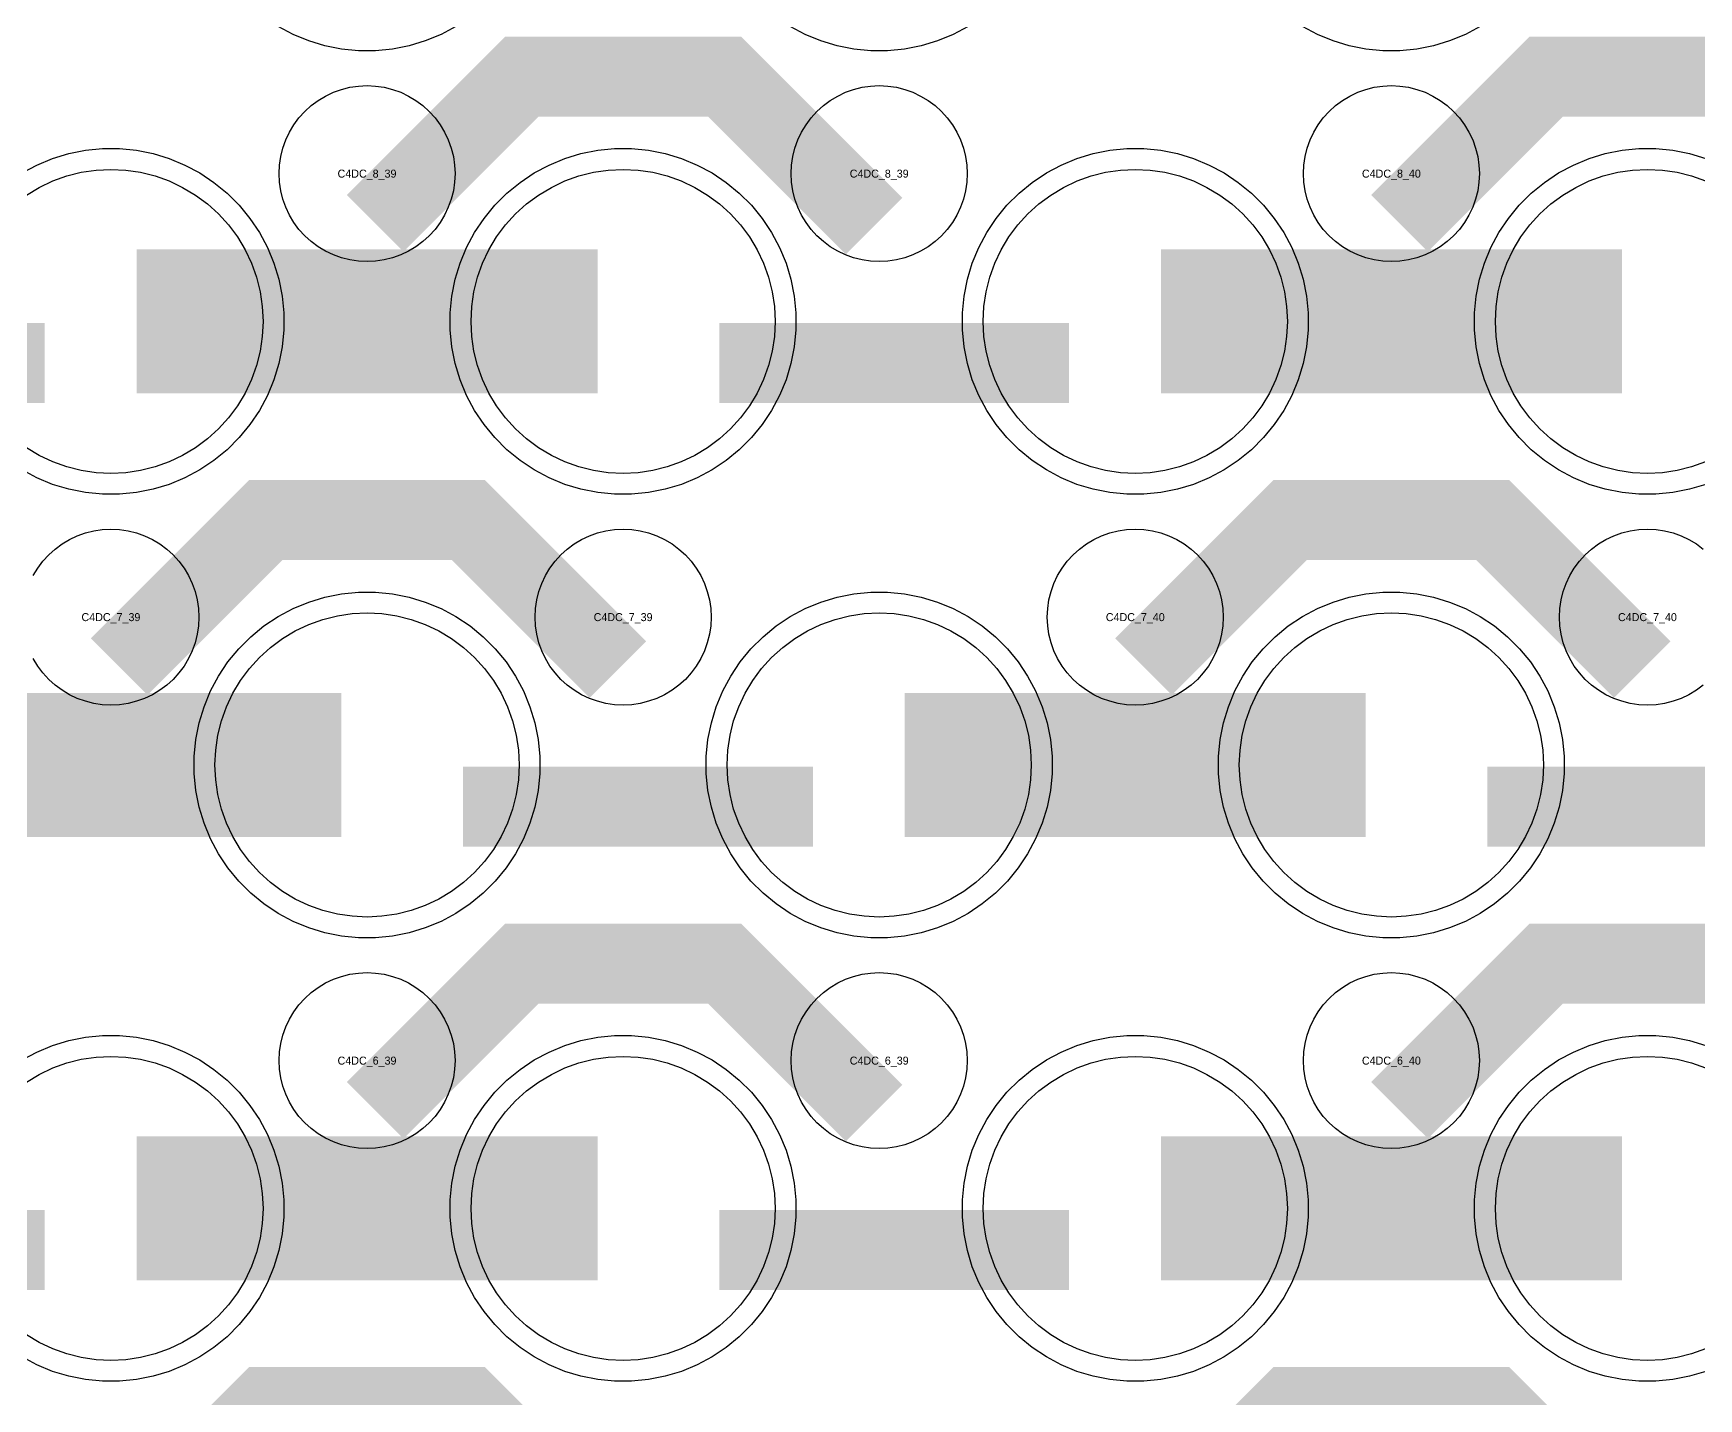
# Model space of a CAD drawing. Extents: x -11880 to 11880, y -14992 to 14992.
# Drawn here: x 456 to 976, y -14068 to -13641 of the extents above; entities that cross this region are included whole.
import ezdxf
from ezdxf.enums import TextEntityAlignment as Align

# ---------------------------------------------------------------- set-up
doc = ezdxf.new("R2010")
doc.units = 0
doc.header["$MEASUREMENT"] = 0
for name, color, linetype in [('GDS_775_DT_237', 138, 'CONTINUOUS'), ('RDL1_FS', 34, 'CONTINUOUS'), ('RDL_BS', 160, 'CONTINUOUS')]:
    doc.layers.add(name, color=color, linetype=linetype)

msp = doc.modelspace()

# ---------------------------------------------------------------- linework, layer by layer
at = {"layer": 'RDL1_FS', "color": 241, "true_color": 0xf7abae}
for points in [[(453.605, -13691.548), (457.605, -13689.15), (461.819, -13687.158), (466.209, -13685.586), (470.732, -13684.454), (475.343, -13683.77), (480, -13683.541), (484.657, -13683.77), (489.268, -13684.454), (493.791, -13685.586), (498.181, -13687.158), (502.395, -13689.15), (506.395, -13691.548), (510.14, -13694.326), (513.594, -13697.456), (516.724, -13700.91), (519.502, -13704.655), (521.9, -13708.655), (523.892, -13712.869), (525.464, -13717.259), (526.596, -13721.782), (527.28, -13726.393), (527.509, -13731.05), (527.28, -13735.707), (526.596, -13740.318), (525.464, -13744.841), (523.892, -13749.231), (521.9, -13753.445), (519.502, -13757.445), (516.724, -13761.19), (513.594, -13764.644), (510.14, -13767.774), (506.395, -13770.552), (502.395, -13772.95), (498.181, -13774.942), (493.791, -13776.514), (489.268, -13777.646), (484.657, -13778.33), (480, -13778.559), (475.343, -13778.33), (470.732, -13777.646), (466.209, -13776.514), (461.819, -13774.942), (457.605, -13772.95), (453.605, -13770.552)], [(978.181, -13774.942), (973.791, -13776.514), (969.268, -13777.646), (964.657, -13778.33), (960, -13778.559), (955.343, -13778.33), (950.732, -13777.646), (946.209, -13776.514), (941.819, -13774.942), (937.605, -13772.95), (933.605, -13770.552), (929.86, -13767.774), (926.406, -13764.644), (923.276, -13761.19), (920.498, -13757.445), (918.1, -13753.445), (916.108, -13749.231), (914.536, -13744.841), (913.404, -13740.318), (912.72, -13735.707), (912.491, -13731.05), (912.72, -13726.393), (913.404, -13721.782), (914.536, -13717.259), (916.108, -13712.869), (918.1, -13708.655), (920.498, -13704.655), (923.276, -13700.91), (926.406, -13697.456), (929.86, -13694.326), (933.605, -13691.548), (937.605, -13689.15), (941.819, -13687.158), (946.209, -13685.586), (950.732, -13684.454), (955.343, -13683.77), (960, -13683.541), (964.657, -13683.77), (969.268, -13684.454), (973.791, -13685.586), (978.181, -13687.158)], [(453.605, -13968.678), (457.605, -13966.28), (461.819, -13964.288), (466.209, -13962.716), (470.732, -13961.584), (475.343, -13960.9), (480, -13960.671), (484.657, -13960.9), (489.268, -13961.584), (493.791, -13962.716), (498.181, -13964.288), (502.395, -13966.28), (506.395, -13968.678), (510.14, -13971.456), (513.594, -13974.586), (516.724, -13978.04), (519.502, -13981.785), (521.9, -13985.785), (523.892, -13989.999), (525.464, -13994.389), (526.596, -13998.912), (527.28, -14003.523), (527.509, -14008.18), (527.28, -14012.837), (526.596, -14017.448), (525.464, -14021.971), (523.892, -14026.361), (521.9, -14030.575), (519.502, -14034.575), (516.724, -14038.32), (513.594, -14041.774), (510.14, -14044.904), (506.395, -14047.682), (502.395, -14050.08), (498.181, -14052.072), (493.791, -14053.644), (489.268, -14054.776), (484.657, -14055.46), (480, -14055.689), (475.343, -14055.46), (470.732, -14054.776), (466.209, -14053.644), (461.819, -14052.072), (457.605, -14050.08), (453.605, -14047.682)], [(978.181, -14052.072), (973.791, -14053.644), (969.268, -14054.776), (964.657, -14055.46), (960, -14055.689), (955.343, -14055.46), (950.732, -14054.776), (946.209, -14053.644), (941.819, -14052.072), (937.605, -14050.08), (933.605, -14047.682), (929.86, -14044.904), (926.406, -14041.774), (923.276, -14038.32), (920.498, -14034.575), (918.1, -14030.575), (916.108, -14026.361), (914.536, -14021.971), (913.404, -14017.448), (912.72, -14012.837), (912.491, -14008.18), (912.72, -14003.523), (913.404, -13998.912), (914.536, -13994.389), (916.108, -13989.999), (918.1, -13985.785), (920.498, -13981.785), (923.276, -13978.04), (926.406, -13974.586), (929.86, -13971.456), (933.605, -13968.678), (937.605, -13966.28), (941.819, -13964.288), (946.209, -13962.716), (950.732, -13961.584), (955.343, -13960.9), (960, -13960.671), (964.657, -13960.9), (969.268, -13961.584), (973.791, -13962.716), (978.181, -13964.288)]]:
    msp.add_lwpolyline(points, dxfattribs=at)
for points in [[(640, -13778.559), (635.343, -13778.33), (630.732, -13777.646), (626.209, -13776.514), (621.819, -13774.942), (617.605, -13772.95), (613.605, -13770.552), (609.86, -13767.774), (606.406, -13764.644), (603.276, -13761.19), (600.498, -13757.445), (598.1, -13753.445), (596.108, -13749.231), (594.536, -13744.841), (593.404, -13740.318), (592.72, -13735.707), (592.491, -13731.05), (592.72, -13726.393), (593.404, -13721.782), (594.536, -13717.259), (596.108, -13712.869), (598.1, -13708.655), (600.498, -13704.655), (603.276, -13700.91), (606.406, -13697.456), (609.86, -13694.326), (613.605, -13691.548), (617.605, -13689.15), (621.819, -13687.158), (626.209, -13685.586), (630.732, -13684.454), (635.343, -13683.77), (640, -13683.541), (644.657, -13683.77), (649.268, -13684.454), (653.791, -13685.586), (658.181, -13687.158), (662.395, -13689.15), (666.395, -13691.548), (670.14, -13694.326), (673.594, -13697.456), (676.724, -13700.91), (679.502, -13704.655), (681.9, -13708.655), (683.892, -13712.869), (685.464, -13717.259), (686.596, -13721.782), (687.28, -13726.393), (687.509, -13731.05), (687.28, -13735.707), (686.596, -13740.318), (685.464, -13744.841), (683.892, -13749.231), (681.9, -13753.445), (679.502, -13757.445), (676.724, -13761.19), (673.594, -13764.644), (670.14, -13767.774), (666.395, -13770.552), (662.395, -13772.95), (658.181, -13774.942), (653.791, -13776.514), (649.268, -13777.646), (644.657, -13778.33)], [(800, -13778.559), (795.343, -13778.33), (790.732, -13777.646), (786.209, -13776.514), (781.819, -13774.942), (777.605, -13772.95), (773.605, -13770.552), (769.86, -13767.774), (766.406, -13764.644), (763.276, -13761.19), (760.498, -13757.445), (758.1, -13753.445), (756.108, -13749.231), (754.536, -13744.841), (753.404, -13740.318), (752.72, -13735.707), (752.491, -13731.05), (752.72, -13726.393), (753.404, -13721.782), (754.536, -13717.259), (756.108, -13712.869), (758.1, -13708.655), (760.498, -13704.655), (763.276, -13700.91), (766.406, -13697.456), (769.86, -13694.326), (773.605, -13691.548), (777.605, -13689.15), (781.819, -13687.158), (786.209, -13685.586), (790.732, -13684.454), (795.343, -13683.77), (800, -13683.541), (804.657, -13683.77), (809.268, -13684.454), (813.791, -13685.586), (818.181, -13687.158), (822.395, -13689.15), (826.395, -13691.548), (830.14, -13694.326), (833.594, -13697.456), (836.724, -13700.91), (839.502, -13704.655), (841.9, -13708.655), (843.892, -13712.869), (845.464, -13717.259), (846.596, -13721.782), (847.28, -13726.393), (847.509, -13731.05), (847.28, -13735.707), (846.596, -13740.318), (845.464, -13744.841), (843.892, -13749.231), (841.9, -13753.445), (839.502, -13757.445), (836.724, -13761.19), (833.594, -13764.644), (830.14, -13767.774), (826.395, -13770.552), (822.395, -13772.95), (818.181, -13774.942), (813.791, -13776.514), (809.268, -13777.646), (804.657, -13778.33)], [(560, -13917.124), (555.343, -13916.895), (550.732, -13916.211), (546.209, -13915.079), (541.819, -13913.507), (537.605, -13911.515), (533.605, -13909.117), (529.86, -13906.339), (526.406, -13903.209), (523.276, -13899.755), (520.498, -13896.01), (518.1, -13892.01), (516.108, -13887.796), (514.536, -13883.406), (513.404, -13878.883), (512.72, -13874.272), (512.491, -13869.615), (512.72, -13864.958), (513.404, -13860.347), (514.536, -13855.824), (516.108, -13851.434), (518.1, -13847.22), (520.498, -13843.22), (523.276, -13839.475), (526.406, -13836.021), (529.86, -13832.891), (533.605, -13830.113), (537.605, -13827.715), (541.819, -13825.723), (546.209, -13824.151), (550.732, -13823.019), (555.343, -13822.335), (560, -13822.106), (564.657, -13822.335), (569.268, -13823.019), (573.791, -13824.151), (578.181, -13825.723), (582.395, -13827.715), (586.395, -13830.113), (590.14, -13832.891), (593.594, -13836.021), (596.724, -13839.475), (599.502, -13843.22), (601.9, -13847.22), (603.892, -13851.434), (605.464, -13855.824), (606.596, -13860.347), (607.28, -13864.958), (607.509, -13869.615), (607.28, -13874.272), (606.596, -13878.883), (605.464, -13883.406), (603.892, -13887.796), (601.9, -13892.01), (599.502, -13896.01), (596.724, -13899.755), (593.594, -13903.209), (590.14, -13906.339), (586.395, -13909.117), (582.395, -13911.515), (578.181, -13913.507), (573.791, -13915.079), (569.268, -13916.211), (564.657, -13916.895)], [(720, -13917.124), (715.343, -13916.895), (710.732, -13916.211), (706.209, -13915.079), (701.819, -13913.507), (697.605, -13911.515), (693.605, -13909.117), (689.86, -13906.339), (686.406, -13903.209), (683.276, -13899.755), (680.498, -13896.01), (678.1, -13892.01), (676.108, -13887.796), (674.536, -13883.406), (673.404, -13878.883), (672.72, -13874.272), (672.491, -13869.615), (672.72, -13864.958), (673.404, -13860.347), (674.536, -13855.824), (676.108, -13851.434), (678.1, -13847.22), (680.498, -13843.22), (683.276, -13839.475), (686.406, -13836.021), (689.86, -13832.891), (693.605, -13830.113), (697.605, -13827.715), (701.819, -13825.723), (706.209, -13824.151), (710.732, -13823.019), (715.343, -13822.335), (720, -13822.106), (724.657, -13822.335), (729.268, -13823.019), (733.791, -13824.151), (738.181, -13825.723), (742.395, -13827.715), (746.395, -13830.113), (750.14, -13832.891), (753.594, -13836.021), (756.724, -13839.475), (759.502, -13843.22), (761.9, -13847.22), (763.892, -13851.434), (765.464, -13855.824), (766.596, -13860.347), (767.28, -13864.958), (767.509, -13869.615), (767.28, -13874.272), (766.596, -13878.883), (765.464, -13883.406), (763.892, -13887.796), (761.9, -13892.01), (759.502, -13896.01), (756.724, -13899.755), (753.594, -13903.209), (750.14, -13906.339), (746.395, -13909.117), (742.395, -13911.515), (738.181, -13913.507), (733.791, -13915.079), (729.268, -13916.211), (724.657, -13916.895)], [(880, -13917.124), (875.343, -13916.895), (870.732, -13916.211), (866.209, -13915.079), (861.819, -13913.507), (857.605, -13911.515), (853.605, -13909.117), (849.86, -13906.339), (846.406, -13903.209), (843.276, -13899.755), (840.498, -13896.01), (838.1, -13892.01), (836.108, -13887.796), (834.536, -13883.406), (833.404, -13878.883), (832.72, -13874.272), (832.491, -13869.615), (832.72, -13864.958), (833.404, -13860.347), (834.536, -13855.824), (836.108, -13851.434), (838.1, -13847.22), (840.498, -13843.22), (843.276, -13839.475), (846.406, -13836.021), (849.86, -13832.891), (853.605, -13830.113), (857.605, -13827.715), (861.819, -13825.723), (866.209, -13824.151), (870.732, -13823.019), (875.343, -13822.335), (880, -13822.106), (884.657, -13822.335), (889.268, -13823.019), (893.791, -13824.151), (898.181, -13825.723), (902.395, -13827.715), (906.395, -13830.113), (910.14, -13832.891), (913.594, -13836.021), (916.724, -13839.475), (919.502, -13843.22), (921.9, -13847.22), (923.892, -13851.434), (925.464, -13855.824), (926.596, -13860.347), (927.28, -13864.958), (927.509, -13869.615), (927.28, -13874.272), (926.596, -13878.883), (925.464, -13883.406), (923.892, -13887.796), (921.9, -13892.01), (919.502, -13896.01), (916.724, -13899.755), (913.594, -13903.209), (910.14, -13906.339), (906.395, -13909.117), (902.395, -13911.515), (898.181, -13913.507), (893.791, -13915.079), (889.268, -13916.211), (884.657, -13916.895)], [(640, -14055.689), (635.343, -14055.46), (630.732, -14054.776), (626.209, -14053.644), (621.819, -14052.072), (617.605, -14050.08), (613.605, -14047.682), (609.86, -14044.904), (606.406, -14041.774), (603.276, -14038.32), (600.498, -14034.575), (598.1, -14030.575), (596.108, -14026.361), (594.536, -14021.971), (593.404, -14017.448), (592.72, -14012.837), (592.491, -14008.18), (592.72, -14003.523), (593.404, -13998.912), (594.536, -13994.389), (596.108, -13989.999), (598.1, -13985.785), (600.498, -13981.785), (603.276, -13978.04), (606.406, -13974.586), (609.86, -13971.456), (613.605, -13968.678), (617.605, -13966.28), (621.819, -13964.288), (626.209, -13962.716), (630.732, -13961.584), (635.343, -13960.9), (640, -13960.671), (644.657, -13960.9), (649.268, -13961.584), (653.791, -13962.716), (658.181, -13964.288), (662.395, -13966.28), (666.395, -13968.678), (670.14, -13971.456), (673.594, -13974.586), (676.724, -13978.04), (679.502, -13981.785), (681.9, -13985.785), (683.892, -13989.999), (685.464, -13994.389), (686.596, -13998.912), (687.28, -14003.523), (687.509, -14008.18), (687.28, -14012.837), (686.596, -14017.448), (685.464, -14021.971), (683.892, -14026.361), (681.9, -14030.575), (679.502, -14034.575), (676.724, -14038.32), (673.594, -14041.774), (670.14, -14044.904), (666.395, -14047.682), (662.395, -14050.08), (658.181, -14052.072), (653.791, -14053.644), (649.268, -14054.776), (644.657, -14055.46)], [(800, -14055.689), (795.343, -14055.46), (790.732, -14054.776), (786.209, -14053.644), (781.819, -14052.072), (777.605, -14050.08), (773.605, -14047.682), (769.86, -14044.904), (766.406, -14041.774), (763.276, -14038.32), (760.498, -14034.575), (758.1, -14030.575), (756.108, -14026.361), (754.536, -14021.971), (753.404, -14017.448), (752.72, -14012.837), (752.491, -14008.18), (752.72, -14003.523), (753.404, -13998.912), (754.536, -13994.389), (756.108, -13989.999), (758.1, -13985.785), (760.498, -13981.785), (763.276, -13978.04), (766.406, -13974.586), (769.86, -13971.456), (773.605, -13968.678), (777.605, -13966.28), (781.819, -13964.288), (786.209, -13962.716), (790.732, -13961.584), (795.343, -13960.9), (800, -13960.671), (804.657, -13960.9), (809.268, -13961.584), (813.791, -13962.716), (818.181, -13964.288), (822.395, -13966.28), (826.395, -13968.678), (830.14, -13971.456), (833.594, -13974.586), (836.724, -13978.04), (839.502, -13981.785), (841.9, -13985.785), (843.892, -13989.999), (845.464, -13994.389), (846.596, -13998.912), (847.28, -14003.523), (847.509, -14008.18), (847.28, -14012.837), (846.596, -14017.448), (845.464, -14021.971), (843.892, -14026.361), (841.9, -14030.575), (839.502, -14034.575), (836.724, -14038.32), (833.594, -14041.774), (830.14, -14044.904), (826.395, -14047.682), (822.395, -14050.08), (818.181, -14052.072), (813.791, -14053.644), (809.268, -14054.776), (804.657, -14055.46)]]:
    msp.add_lwpolyline(points, close=True, dxfattribs=at)
for points in [[(488.002, -13731.05, 45, 45, 0), (560.002, -13731.05, 45, 45, 0)], [(560.002, -13731.05, 45, 45, 0), (632.002, -13731.05, 45, 45, 0)], [(808.002, -13731.05, 45, 45, 0), (880.002, -13731.05, 45, 45, 0)], [(880.002, -13731.05, 45, 45, 0), (952.002, -13731.05, 45, 45, 0)], [(408.002, -13869.615, 45, 45, 0), (480.002, -13869.615, 45, 45, 0)], [(480.002, -13869.615, 45, 45, 0), (552.002, -13869.615, 45, 45, 0)], [(728.002, -13869.615, 45, 45, 0), (800.002, -13869.615, 45, 45, 0)], [(800.002, -13869.615, 45, 45, 0), (872.002, -13869.615, 45, 45, 0)], [(488.002, -14008.18, 45, 45, 0), (560.002, -14008.18, 45, 45, 0)], [(560.002, -14008.18, 45, 45, 0), (632.002, -14008.18, 45, 45, 0)], [(808.002, -14008.18, 45, 45, 0), (880.002, -14008.18, 45, 45, 0)], [(880.002, -14008.18, 45, 45, 0), (952.002, -14008.18, 45, 45, 0)]]:
    msp.add_lwpolyline(points, format="xyseb", dxfattribs=at)
at = {"layer": 'RDL_BS', "color": 241, "true_color": 0xf7abae}
for points in [[(587.777, -13638.868), (583.115, -13641.36), (578.205, -13643.391), (573.165, -13644.922), (567.938, -13645.968), (562.644, -13646.485), (557.356, -13646.485), (552.062, -13645.968), (546.835, -13644.922), (541.795, -13643.391), (536.885, -13641.36), (532.223, -13638.868)], [(747.777, -13638.868), (743.115, -13641.36), (738.205, -13643.391), (733.165, -13644.922), (727.938, -13645.968), (722.644, -13646.485), (717.356, -13646.485), (712.062, -13645.968), (706.835, -13644.922), (701.795, -13643.391), (696.885, -13641.36), (692.223, -13638.868)], [(907.777, -13638.868), (903.115, -13641.36), (898.205, -13643.391), (893.165, -13644.922), (887.938, -13645.968), (882.644, -13646.485), (877.356, -13646.485), (872.062, -13645.968), (866.835, -13644.922), (861.795, -13643.391), (856.885, -13641.36), (852.223, -13638.868)], [(452.223, -13684.667), (456.885, -13682.175), (461.795, -13680.144), (466.835, -13678.613), (472.062, -13677.567), (477.356, -13677.05), (482.644, -13677.05), (487.938, -13677.567), (493.165, -13678.613), (498.205, -13680.144), (503.115, -13682.175), (507.777, -13684.667), (512.191, -13687.614), (516.292, -13690.976), (520.074, -13694.758), (523.436, -13698.859), (526.383, -13703.273), (528.875, -13707.935), (530.906, -13712.845), (532.437, -13717.885), (533.483, -13723.112), (534, -13728.406), (534, -13733.694), (533.483, -13738.988), (532.437, -13744.215), (530.906, -13749.255), (528.875, -13754.165), (526.383, -13758.827), (523.436, -13763.241), (520.074, -13767.342), (516.292, -13771.124), (512.191, -13774.486), (507.777, -13777.433), (503.115, -13779.925), (498.205, -13781.956), (493.165, -13783.487), (487.938, -13784.533), (482.644, -13785.05), (477.356, -13785.05), (472.062, -13784.533), (466.835, -13783.487), (461.795, -13781.956), (456.885, -13779.925), (452.223, -13777.433)], [(978.205, -13781.956), (973.165, -13783.487), (967.938, -13784.533), (962.644, -13785.05), (957.356, -13785.05), (952.062, -13784.533), (946.835, -13783.487), (941.795, -13781.956), (936.885, -13779.925), (932.223, -13777.433), (927.809, -13774.486), (923.708, -13771.124), (919.926, -13767.342), (916.564, -13763.241), (913.617, -13758.827), (911.125, -13754.165), (909.094, -13749.255), (907.563, -13744.215), (906.517, -13738.988), (906, -13733.694), (906, -13728.406), (906.517, -13723.112), (907.563, -13717.885), (909.094, -13712.845), (911.125, -13707.935), (913.617, -13703.273), (916.564, -13698.859), (919.926, -13694.758), (923.708, -13690.976), (927.809, -13687.614), (932.223, -13684.667), (936.885, -13682.175), (941.795, -13680.144), (946.835, -13678.613), (952.062, -13677.567), (957.356, -13677.05), (962.644, -13677.05), (967.938, -13677.567), (973.165, -13678.613), (978.205, -13680.144)], [(452.223, -13961.797), (456.885, -13959.305), (461.795, -13957.274), (466.835, -13955.743), (472.062, -13954.697), (477.356, -13954.18), (482.644, -13954.18), (487.938, -13954.697), (493.165, -13955.743), (498.205, -13957.274), (503.115, -13959.305), (507.777, -13961.797), (512.191, -13964.744), (516.292, -13968.106), (520.074, -13971.888), (523.436, -13975.989), (526.383, -13980.403), (528.875, -13985.065), (530.906, -13989.975), (532.437, -13995.015), (533.483, -14000.242), (534, -14005.536), (534, -14010.824), (533.483, -14016.118), (532.437, -14021.345), (530.906, -14026.385), (528.875, -14031.295), (526.383, -14035.957), (523.436, -14040.371), (520.074, -14044.472), (516.292, -14048.254), (512.191, -14051.616), (507.777, -14054.563), (503.115, -14057.055), (498.205, -14059.086), (493.165, -14060.617), (487.938, -14061.663), (482.644, -14062.18), (477.356, -14062.18), (472.062, -14061.663), (466.835, -14060.617), (461.795, -14059.086), (456.885, -14057.055), (452.223, -14054.563)], [(978.205, -14059.086), (973.165, -14060.617), (967.938, -14061.663), (962.644, -14062.18), (957.356, -14062.18), (952.062, -14061.663), (946.835, -14060.617), (941.795, -14059.086), (936.885, -14057.055), (932.223, -14054.563), (927.809, -14051.616), (923.708, -14048.254), (919.926, -14044.472), (916.564, -14040.371), (913.617, -14035.957), (911.125, -14031.295), (909.094, -14026.385), (907.563, -14021.345), (906.517, -14016.118), (906, -14010.824), (906, -14005.536), (906.517, -14000.242), (907.563, -13995.015), (909.094, -13989.975), (911.125, -13985.065), (913.617, -13980.403), (916.564, -13975.989), (919.926, -13971.888), (923.708, -13968.106), (927.809, -13964.744), (932.223, -13961.797), (936.885, -13959.305), (941.795, -13957.274), (946.835, -13955.743), (952.062, -13954.697), (957.356, -13954.18), (962.644, -13954.18), (967.938, -13954.697), (973.165, -13955.743), (978.205, -13957.274)]]:
    msp.add_lwpolyline(points, dxfattribs=at)
at = {"layer": 'RDL_BS'}
for points in [[(562.562, -13700.364, 25, 25, 0), (608.377, -13654.549, 25, 25, 0), (641.93, -13654.549, 25, 25, 0)], [(718.401, -13701.263, 25, 25, 0), (671.687, -13654.549, 25, 25, 0), (641.929, -13654.549, 25, 25, 0)], [(882.562, -13700.364, 25, 25, 0), (928.377, -13654.549, 25, 25, 0), (961.93, -13654.549, 25, 25, 0)], [(1038.401, -13701.263, 25, 25, 0), (991.687, -13654.549, 25, 25, 0), (961.929, -13654.549, 25, 25, 0)], [(482.562, -13838.929, 25, 25, 0), (528.377, -13793.114, 25, 25, 0), (561.93, -13793.114, 25, 25, 0)], [(638.401, -13839.828, 25, 25, 0), (591.687, -13793.114, 25, 25, 0), (561.929, -13793.114, 25, 25, 0)], [(802.562, -13838.929, 25, 25, 0), (848.377, -13793.114, 25, 25, 0), (881.93, -13793.114, 25, 25, 0)], [(958.401, -13839.828, 25, 25, 0), (911.687, -13793.114, 25, 25, 0), (881.929, -13793.114, 25, 25, 0)], [(562.562, -13977.494, 25, 25, 0), (608.377, -13931.679, 25, 25, 0), (641.93, -13931.679, 25, 25, 0)], [(718.401, -13978.393, 25, 25, 0), (671.687, -13931.679, 25, 25, 0), (641.929, -13931.679, 25, 25, 0)], [(882.562, -13977.494, 25, 25, 0), (928.377, -13931.679, 25, 25, 0), (961.93, -13931.679, 25, 25, 0)], [(1038.401, -13978.393, 25, 25, 0), (991.687, -13931.679, 25, 25, 0), (961.929, -13931.679, 25, 25, 0)], [(482.562, -14116.059, 25, 25, 0), (528.377, -14070.244, 25, 25, 0), (561.93, -14070.244, 25, 25, 0)], [(638.401, -14116.958, 25, 25, 0), (591.687, -14070.244, 25, 25, 0), (561.929, -14070.244, 25, 25, 0)], [(802.562, -14116.059, 25, 25, 0), (848.377, -14070.244, 25, 25, 0), (881.93, -14070.244, 25, 25, 0)], [(958.401, -14116.958, 25, 25, 0), (911.687, -14070.244, 25, 25, 0), (881.929, -14070.244, 25, 25, 0)]]:
    msp.add_lwpolyline(points, format="xyseb", dxfattribs=at)
for points in [[(560, -13712.356), (557.307, -13712.224), (554.635, -13711.828), (552.016, -13711.171), (549.481, -13710.264), (547.044, -13709.112), (544.72, -13707.719), (542.557, -13706.116), (540.558, -13704.304), (538.746, -13702.305), (537.143, -13700.142), (535.75, -13697.818), (534.598, -13695.381), (533.691, -13692.846), (533.034, -13690.227), (532.638, -13687.555), (532.506, -13684.862), (532.638, -13682.169), (533.034, -13679.497), (533.691, -13676.878), (534.598, -13674.343), (535.75, -13671.906), (537.143, -13669.582), (538.746, -13667.419), (540.558, -13665.42), (542.557, -13663.608), (544.72, -13662.005), (547.044, -13660.612), (549.481, -13659.46), (552.016, -13658.553), (554.635, -13657.896), (557.307, -13657.5), (560, -13657.368), (562.693, -13657.5), (565.365, -13657.896), (567.984, -13658.553), (570.519, -13659.46), (572.956, -13660.612), (575.28, -13662.005), (577.443, -13663.608), (579.442, -13665.42), (581.254, -13667.419), (582.857, -13669.582), (584.25, -13671.906), (585.402, -13674.343), (586.309, -13676.878), (586.966, -13679.497), (587.362, -13682.169), (587.494, -13684.862), (587.362, -13687.555), (586.966, -13690.227), (586.309, -13692.846), (585.402, -13695.381), (584.25, -13697.818), (582.857, -13700.142), (581.254, -13702.305), (579.442, -13704.304), (577.443, -13706.116), (575.28, -13707.719), (572.956, -13709.112), (570.519, -13710.264), (567.984, -13711.171), (565.365, -13711.828), (562.693, -13712.224)], [(720, -13712.356), (717.307, -13712.224), (714.635, -13711.828), (712.016, -13711.171), (709.481, -13710.264), (707.044, -13709.112), (704.72, -13707.719), (702.557, -13706.116), (700.558, -13704.304), (698.746, -13702.305), (697.143, -13700.142), (695.75, -13697.818), (694.598, -13695.381), (693.691, -13692.846), (693.034, -13690.227), (692.638, -13687.555), (692.506, -13684.862), (692.638, -13682.169), (693.034, -13679.497), (693.691, -13676.878), (694.598, -13674.343), (695.75, -13671.906), (697.143, -13669.582), (698.746, -13667.419), (700.558, -13665.42), (702.557, -13663.608), (704.72, -13662.005), (707.044, -13660.612), (709.481, -13659.46), (712.016, -13658.553), (714.635, -13657.896), (717.307, -13657.5), (720, -13657.368), (722.693, -13657.5), (725.365, -13657.896), (727.984, -13658.553), (730.519, -13659.46), (732.956, -13660.612), (735.28, -13662.005), (737.443, -13663.608), (739.442, -13665.42), (741.254, -13667.419), (742.857, -13669.582), (744.25, -13671.906), (745.402, -13674.343), (746.309, -13676.878), (746.966, -13679.497), (747.362, -13682.169), (747.494, -13684.862), (747.362, -13687.555), (746.966, -13690.227), (746.309, -13692.846), (745.402, -13695.381), (744.25, -13697.818), (742.857, -13700.142), (741.254, -13702.305), (739.442, -13704.304), (737.443, -13706.116), (735.28, -13707.719), (732.956, -13709.112), (730.519, -13710.264), (727.984, -13711.171), (725.365, -13711.828), (722.693, -13712.224)], [(880, -13712.356), (877.307, -13712.224), (874.635, -13711.828), (872.016, -13711.171), (869.481, -13710.264), (867.044, -13709.112), (864.72, -13707.719), (862.557, -13706.116), (860.558, -13704.304), (858.746, -13702.305), (857.143, -13700.142), (855.75, -13697.818), (854.598, -13695.381), (853.691, -13692.846), (853.034, -13690.227), (852.638, -13687.555), (852.506, -13684.862), (852.638, -13682.169), (853.034, -13679.497), (853.691, -13676.878), (854.598, -13674.343), (855.75, -13671.906), (857.143, -13669.582), (858.746, -13667.419), (860.558, -13665.42), (862.557, -13663.608), (864.72, -13662.005), (867.044, -13660.612), (869.481, -13659.46), (872.016, -13658.553), (874.635, -13657.896), (877.307, -13657.5), (880, -13657.368), (882.693, -13657.5), (885.365, -13657.896), (887.984, -13658.553), (890.519, -13659.46), (892.956, -13660.612), (895.28, -13662.005), (897.443, -13663.608), (899.442, -13665.42), (901.254, -13667.419), (902.857, -13669.582), (904.25, -13671.906), (905.402, -13674.343), (906.309, -13676.878), (906.966, -13679.497), (907.362, -13682.169), (907.494, -13684.862), (907.362, -13687.555), (906.966, -13690.227), (906.309, -13692.846), (905.402, -13695.381), (904.25, -13697.818), (902.857, -13700.142), (901.254, -13702.305), (899.442, -13704.304), (897.443, -13706.116), (895.28, -13707.719), (892.956, -13709.112), (890.519, -13710.264), (887.984, -13711.171), (885.365, -13711.828), (882.693, -13712.224)], [(640, -13850.921), (637.307, -13850.789), (634.635, -13850.393), (632.016, -13849.736), (629.481, -13848.829), (627.044, -13847.677), (624.72, -13846.284), (622.557, -13844.681), (620.558, -13842.869), (618.746, -13840.87), (617.143, -13838.707), (615.75, -13836.383), (614.598, -13833.946), (613.691, -13831.411), (613.034, -13828.792), (612.638, -13826.12), (612.506, -13823.427), (612.638, -13820.734), (613.034, -13818.062), (613.691, -13815.443), (614.598, -13812.908), (615.75, -13810.471), (617.143, -13808.147), (618.746, -13805.984), (620.558, -13803.985), (622.557, -13802.173), (624.72, -13800.57), (627.044, -13799.177), (629.481, -13798.025), (632.016, -13797.118), (634.635, -13796.461), (637.307, -13796.065), (640, -13795.933), (642.693, -13796.065), (645.365, -13796.461), (647.984, -13797.118), (650.519, -13798.025), (652.956, -13799.177), (655.28, -13800.57), (657.443, -13802.173), (659.442, -13803.985), (661.254, -13805.984), (662.857, -13808.147), (664.25, -13810.471), (665.402, -13812.908), (666.309, -13815.443), (666.966, -13818.062), (667.362, -13820.734), (667.494, -13823.427), (667.362, -13826.12), (666.966, -13828.792), (666.309, -13831.411), (665.402, -13833.946), (664.25, -13836.383), (662.857, -13838.707), (661.254, -13840.87), (659.442, -13842.869), (657.443, -13844.681), (655.28, -13846.284), (652.956, -13847.677), (650.519, -13848.829), (647.984, -13849.736), (645.365, -13850.393), (642.693, -13850.789)], [(800, -13850.921), (797.307, -13850.789), (794.635, -13850.393), (792.016, -13849.736), (789.481, -13848.829), (787.044, -13847.677), (784.72, -13846.284), (782.557, -13844.681), (780.558, -13842.869), (778.746, -13840.87), (777.143, -13838.707), (775.75, -13836.383), (774.598, -13833.946), (773.691, -13831.411), (773.034, -13828.792), (772.638, -13826.12), (772.506, -13823.427), (772.638, -13820.734), (773.034, -13818.062), (773.691, -13815.443), (774.598, -13812.908), (775.75, -13810.471), (777.143, -13808.147), (778.746, -13805.984), (780.558, -13803.985), (782.557, -13802.173), (784.72, -13800.57), (787.044, -13799.177), (789.481, -13798.025), (792.016, -13797.118), (794.635, -13796.461), (797.307, -13796.065), (800, -13795.933), (802.693, -13796.065), (805.365, -13796.461), (807.984, -13797.118), (810.519, -13798.025), (812.956, -13799.177), (815.28, -13800.57), (817.443, -13802.173), (819.442, -13803.985), (821.254, -13805.984), (822.857, -13808.147), (824.25, -13810.471), (825.402, -13812.908), (826.309, -13815.443), (826.966, -13818.062), (827.362, -13820.734), (827.494, -13823.427), (827.362, -13826.12), (826.966, -13828.792), (826.309, -13831.411), (825.402, -13833.946), (824.25, -13836.383), (822.857, -13838.707), (821.254, -13840.87), (819.442, -13842.869), (817.443, -13844.681), (815.28, -13846.284), (812.956, -13847.677), (810.519, -13848.829), (807.984, -13849.736), (805.365, -13850.393), (802.693, -13850.789)], [(560, -13989.486), (557.307, -13989.354), (554.635, -13988.958), (552.016, -13988.301), (549.481, -13987.394), (547.044, -13986.242), (544.72, -13984.849), (542.557, -13983.246), (540.558, -13981.434), (538.746, -13979.435), (537.143, -13977.272), (535.75, -13974.948), (534.598, -13972.511), (533.691, -13969.976), (533.034, -13967.357), (532.638, -13964.685), (532.506, -13961.992), (532.638, -13959.299), (533.034, -13956.627), (533.691, -13954.008), (534.598, -13951.473), (535.75, -13949.036), (537.143, -13946.712), (538.746, -13944.549), (540.558, -13942.55), (542.557, -13940.738), (544.72, -13939.135), (547.044, -13937.742), (549.481, -13936.59), (552.016, -13935.683), (554.635, -13935.026), (557.307, -13934.63), (560, -13934.498), (562.693, -13934.63), (565.365, -13935.026), (567.984, -13935.683), (570.519, -13936.59), (572.956, -13937.742), (575.28, -13939.135), (577.443, -13940.738), (579.442, -13942.55), (581.254, -13944.549), (582.857, -13946.712), (584.25, -13949.036), (585.402, -13951.473), (586.309, -13954.008), (586.966, -13956.627), (587.362, -13959.299), (587.494, -13961.992), (587.362, -13964.685), (586.966, -13967.357), (586.309, -13969.976), (585.402, -13972.511), (584.25, -13974.948), (582.857, -13977.272), (581.254, -13979.435), (579.442, -13981.434), (577.443, -13983.246), (575.28, -13984.849), (572.956, -13986.242), (570.519, -13987.394), (567.984, -13988.301), (565.365, -13988.958), (562.693, -13989.354)], [(720, -13989.486), (717.307, -13989.354), (714.635, -13988.958), (712.016, -13988.301), (709.481, -13987.394), (707.044, -13986.242), (704.72, -13984.849), (702.557, -13983.246), (700.558, -13981.434), (698.746, -13979.435), (697.143, -13977.272), (695.75, -13974.948), (694.598, -13972.511), (693.691, -13969.976), (693.034, -13967.357), (692.638, -13964.685), (692.506, -13961.992), (692.638, -13959.299), (693.034, -13956.627), (693.691, -13954.008), (694.598, -13951.473), (695.75, -13949.036), (697.143, -13946.712), (698.746, -13944.549), (700.558, -13942.55), (702.557, -13940.738), (704.72, -13939.135), (707.044, -13937.742), (709.481, -13936.59), (712.016, -13935.683), (714.635, -13935.026), (717.307, -13934.63), (720, -13934.498), (722.693, -13934.63), (725.365, -13935.026), (727.984, -13935.683), (730.519, -13936.59), (732.956, -13937.742), (735.28, -13939.135), (737.443, -13940.738), (739.442, -13942.55), (741.254, -13944.549), (742.857, -13946.712), (744.25, -13949.036), (745.402, -13951.473), (746.309, -13954.008), (746.966, -13956.627), (747.362, -13959.299), (747.494, -13961.992), (747.362, -13964.685), (746.966, -13967.357), (746.309, -13969.976), (745.402, -13972.511), (744.25, -13974.948), (742.857, -13977.272), (741.254, -13979.435), (739.442, -13981.434), (737.443, -13983.246), (735.28, -13984.849), (732.956, -13986.242), (730.519, -13987.394), (727.984, -13988.301), (725.365, -13988.958), (722.693, -13989.354)], [(880, -13989.486), (877.307, -13989.354), (874.635, -13988.958), (872.016, -13988.301), (869.481, -13987.394), (867.044, -13986.242), (864.72, -13984.849), (862.557, -13983.246), (860.558, -13981.434), (858.746, -13979.435), (857.143, -13977.272), (855.75, -13974.948), (854.598, -13972.511), (853.691, -13969.976), (853.034, -13967.357), (852.638, -13964.685), (852.506, -13961.992), (852.638, -13959.299), (853.034, -13956.627), (853.691, -13954.008), (854.598, -13951.473), (855.75, -13949.036), (857.143, -13946.712), (858.746, -13944.549), (860.558, -13942.55), (862.557, -13940.738), (864.72, -13939.135), (867.044, -13937.742), (869.481, -13936.59), (872.016, -13935.683), (874.635, -13935.026), (877.307, -13934.63), (880, -13934.498), (882.693, -13934.63), (885.365, -13935.026), (887.984, -13935.683), (890.519, -13936.59), (892.956, -13937.742), (895.28, -13939.135), (897.443, -13940.738), (899.442, -13942.55), (901.254, -13944.549), (902.857, -13946.712), (904.25, -13949.036), (905.402, -13951.473), (906.309, -13954.008), (906.966, -13956.627), (907.362, -13959.299), (907.494, -13961.992), (907.362, -13964.685), (906.966, -13967.357), (906.309, -13969.976), (905.402, -13972.511), (904.25, -13974.948), (902.857, -13977.272), (901.254, -13979.435), (899.442, -13981.434), (897.443, -13983.246), (895.28, -13984.849), (892.956, -13986.242), (890.519, -13987.394), (887.984, -13988.301), (885.365, -13988.958), (882.693, -13989.354)]]:
    msp.add_lwpolyline(points, close=True, dxfattribs=at)
at = {"layer": 'RDL_BS', "color": 241, "true_color": 0xf7abae}
for points in [[(637.356, -13785.05), (632.062, -13784.533), (626.835, -13783.487), (621.795, -13781.956), (616.885, -13779.925), (612.223, -13777.433), (607.809, -13774.486), (603.708, -13771.124), (599.926, -13767.342), (596.564, -13763.241), (593.617, -13758.827), (591.125, -13754.165), (589.094, -13749.255), (587.563, -13744.215), (586.517, -13738.988), (586, -13733.694), (586, -13728.406), (586.517, -13723.112), (587.563, -13717.885), (589.094, -13712.845), (591.125, -13707.935), (593.617, -13703.273), (596.564, -13698.859), (599.926, -13694.758), (603.708, -13690.976), (607.809, -13687.614), (612.223, -13684.667), (616.885, -13682.175), (621.795, -13680.144), (626.835, -13678.613), (632.062, -13677.567), (637.356, -13677.05), (642.644, -13677.05), (647.938, -13677.567), (653.165, -13678.613), (658.205, -13680.144), (663.115, -13682.175), (667.777, -13684.667), (672.191, -13687.614), (676.292, -13690.976), (680.074, -13694.758), (683.436, -13698.859), (686.383, -13703.273), (688.875, -13707.935), (690.906, -13712.845), (692.437, -13717.885), (693.483, -13723.112), (694, -13728.406), (694, -13733.694), (693.483, -13738.988), (692.437, -13744.215), (690.906, -13749.255), (688.875, -13754.165), (686.383, -13758.827), (683.436, -13763.241), (680.074, -13767.342), (676.292, -13771.124), (672.191, -13774.486), (667.777, -13777.433), (663.115, -13779.925), (658.205, -13781.956), (653.165, -13783.487), (647.938, -13784.533), (642.644, -13785.05)], [(797.356, -13785.05), (792.062, -13784.533), (786.835, -13783.487), (781.795, -13781.956), (776.885, -13779.925), (772.223, -13777.433), (767.809, -13774.486), (763.708, -13771.124), (759.926, -13767.342), (756.564, -13763.241), (753.617, -13758.827), (751.125, -13754.165), (749.094, -13749.255), (747.563, -13744.215), (746.517, -13738.988), (746, -13733.694), (746, -13728.406), (746.517, -13723.112), (747.563, -13717.885), (749.094, -13712.845), (751.125, -13707.935), (753.617, -13703.273), (756.564, -13698.859), (759.926, -13694.758), (763.708, -13690.976), (767.809, -13687.614), (772.223, -13684.667), (776.885, -13682.175), (781.795, -13680.144), (786.835, -13678.613), (792.062, -13677.567), (797.356, -13677.05), (802.644, -13677.05), (807.938, -13677.567), (813.165, -13678.613), (818.205, -13680.144), (823.115, -13682.175), (827.777, -13684.667), (832.191, -13687.614), (836.292, -13690.976), (840.074, -13694.758), (843.436, -13698.859), (846.383, -13703.273), (848.875, -13707.935), (850.906, -13712.845), (852.437, -13717.885), (853.483, -13723.112), (854, -13728.406), (854, -13733.694), (853.483, -13738.988), (852.437, -13744.215), (850.906, -13749.255), (848.875, -13754.165), (846.383, -13758.827), (843.436, -13763.241), (840.074, -13767.342), (836.292, -13771.124), (832.191, -13774.486), (827.777, -13777.433), (823.115, -13779.925), (818.205, -13781.956), (813.165, -13783.487), (807.938, -13784.533), (802.644, -13785.05)], [(557.356, -13923.615), (552.062, -13923.098), (546.835, -13922.052), (541.795, -13920.521), (536.885, -13918.49), (532.223, -13915.998), (527.809, -13913.051), (523.708, -13909.689), (519.926, -13905.907), (516.564, -13901.806), (513.617, -13897.392), (511.125, -13892.73), (509.094, -13887.82), (507.563, -13882.78), (506.517, -13877.553), (506, -13872.259), (506, -13866.971), (506.517, -13861.677), (507.563, -13856.45), (509.094, -13851.41), (511.125, -13846.5), (513.617, -13841.838), (516.564, -13837.424), (519.926, -13833.323), (523.708, -13829.541), (527.809, -13826.179), (532.223, -13823.232), (536.885, -13820.74), (541.795, -13818.709), (546.835, -13817.178), (552.062, -13816.132), (557.356, -13815.615), (562.644, -13815.615), (567.938, -13816.132), (573.165, -13817.178), (578.205, -13818.709), (583.115, -13820.74), (587.777, -13823.232), (592.191, -13826.179), (596.292, -13829.541), (600.074, -13833.323), (603.436, -13837.424), (606.383, -13841.838), (608.875, -13846.5), (610.906, -13851.41), (612.437, -13856.45), (613.483, -13861.677), (614, -13866.971), (614, -13872.259), (613.483, -13877.553), (612.437, -13882.78), (610.906, -13887.82), (608.875, -13892.73), (606.383, -13897.392), (603.436, -13901.806), (600.074, -13905.907), (596.292, -13909.689), (592.191, -13913.051), (587.777, -13915.998), (583.115, -13918.49), (578.205, -13920.521), (573.165, -13922.052), (567.938, -13923.098), (562.644, -13923.615)], [(717.356, -13923.615), (712.062, -13923.098), (706.835, -13922.052), (701.795, -13920.521), (696.885, -13918.49), (692.223, -13915.998), (687.809, -13913.051), (683.708, -13909.689), (679.926, -13905.907), (676.564, -13901.806), (673.617, -13897.392), (671.125, -13892.73), (669.094, -13887.82), (667.563, -13882.78), (666.517, -13877.553), (666, -13872.259), (666, -13866.971), (666.517, -13861.677), (667.563, -13856.45), (669.094, -13851.41), (671.125, -13846.5), (673.617, -13841.838), (676.564, -13837.424), (679.926, -13833.323), (683.708, -13829.541), (687.809, -13826.179), (692.223, -13823.232), (696.885, -13820.74), (701.795, -13818.709), (706.835, -13817.178), (712.062, -13816.132), (717.356, -13815.615), (722.644, -13815.615), (727.938, -13816.132), (733.165, -13817.178), (738.205, -13818.709), (743.115, -13820.74), (747.777, -13823.232), (752.191, -13826.179), (756.292, -13829.541), (760.074, -13833.323), (763.436, -13837.424), (766.383, -13841.838), (768.875, -13846.5), (770.906, -13851.41), (772.437, -13856.45), (773.483, -13861.677), (774, -13866.971), (774, -13872.259), (773.483, -13877.553), (772.437, -13882.78), (770.906, -13887.82), (768.875, -13892.73), (766.383, -13897.392), (763.436, -13901.806), (760.074, -13905.907), (756.292, -13909.689), (752.191, -13913.051), (747.777, -13915.998), (743.115, -13918.49), (738.205, -13920.521), (733.165, -13922.052), (727.938, -13923.098), (722.644, -13923.615)], [(877.356, -13923.615), (872.062, -13923.098), (866.835, -13922.052), (861.795, -13920.521), (856.885, -13918.49), (852.223, -13915.998), (847.809, -13913.051), (843.708, -13909.689), (839.926, -13905.907), (836.564, -13901.806), (833.617, -13897.392), (831.125, -13892.73), (829.094, -13887.82), (827.563, -13882.78), (826.517, -13877.553), (826, -13872.259), (826, -13866.971), (826.517, -13861.677), (827.563, -13856.45), (829.094, -13851.41), (831.125, -13846.5), (833.617, -13841.838), (836.564, -13837.424), (839.926, -13833.323), (843.708, -13829.541), (847.809, -13826.179), (852.223, -13823.232), (856.885, -13820.74), (861.795, -13818.709), (866.835, -13817.178), (872.062, -13816.132), (877.356, -13815.615), (882.644, -13815.615), (887.938, -13816.132), (893.165, -13817.178), (898.205, -13818.709), (903.115, -13820.74), (907.777, -13823.232), (912.191, -13826.179), (916.292, -13829.541), (920.074, -13833.323), (923.436, -13837.424), (926.383, -13841.838), (928.875, -13846.5), (930.906, -13851.41), (932.437, -13856.45), (933.483, -13861.677), (934, -13866.971), (934, -13872.259), (933.483, -13877.553), (932.437, -13882.78), (930.906, -13887.82), (928.875, -13892.73), (926.383, -13897.392), (923.436, -13901.806), (920.074, -13905.907), (916.292, -13909.689), (912.191, -13913.051), (907.777, -13915.998), (903.115, -13918.49), (898.205, -13920.521), (893.165, -13922.052), (887.938, -13923.098), (882.644, -13923.615)], [(637.356, -14062.18), (632.062, -14061.663), (626.835, -14060.617), (621.795, -14059.086), (616.885, -14057.055), (612.223, -14054.563), (607.809, -14051.616), (603.708, -14048.254), (599.926, -14044.472), (596.564, -14040.371), (593.617, -14035.957), (591.125, -14031.295), (589.094, -14026.385), (587.563, -14021.345), (586.517, -14016.118), (586, -14010.824), (586, -14005.536), (586.517, -14000.242), (587.563, -13995.015), (589.094, -13989.975), (591.125, -13985.065), (593.617, -13980.403), (596.564, -13975.989), (599.926, -13971.888), (603.708, -13968.106), (607.809, -13964.744), (612.223, -13961.797), (616.885, -13959.305), (621.795, -13957.274), (626.835, -13955.743), (632.062, -13954.697), (637.356, -13954.18), (642.644, -13954.18), (647.938, -13954.697), (653.165, -13955.743), (658.205, -13957.274), (663.115, -13959.305), (667.777, -13961.797), (672.191, -13964.744), (676.292, -13968.106), (680.074, -13971.888), (683.436, -13975.989), (686.383, -13980.403), (688.875, -13985.065), (690.906, -13989.975), (692.437, -13995.015), (693.483, -14000.242), (694, -14005.536), (694, -14010.824), (693.483, -14016.118), (692.437, -14021.345), (690.906, -14026.385), (688.875, -14031.295), (686.383, -14035.957), (683.436, -14040.371), (680.074, -14044.472), (676.292, -14048.254), (672.191, -14051.616), (667.777, -14054.563), (663.115, -14057.055), (658.205, -14059.086), (653.165, -14060.617), (647.938, -14061.663), (642.644, -14062.18)], [(797.356, -14062.18), (792.062, -14061.663), (786.835, -14060.617), (781.795, -14059.086), (776.885, -14057.055), (772.223, -14054.563), (767.809, -14051.616), (763.708, -14048.254), (759.926, -14044.472), (756.564, -14040.371), (753.617, -14035.957), (751.125, -14031.295), (749.094, -14026.385), (747.563, -14021.345), (746.517, -14016.118), (746, -14010.824), (746, -14005.536), (746.517, -14000.242), (747.563, -13995.015), (749.094, -13989.975), (751.125, -13985.065), (753.617, -13980.403), (756.564, -13975.989), (759.926, -13971.888), (763.708, -13968.106), (767.809, -13964.744), (772.223, -13961.797), (776.885, -13959.305), (781.795, -13957.274), (786.835, -13955.743), (792.062, -13954.697), (797.356, -13954.18), (802.644, -13954.18), (807.938, -13954.697), (813.165, -13955.743), (818.205, -13957.274), (823.115, -13959.305), (827.777, -13961.797), (832.191, -13964.744), (836.292, -13968.106), (840.074, -13971.888), (843.436, -13975.989), (846.383, -13980.403), (848.875, -13985.065), (850.906, -13989.975), (852.437, -13995.015), (853.483, -14000.242), (854, -14005.536), (854, -14010.824), (853.483, -14016.118), (852.437, -14021.345), (850.906, -14026.385), (848.875, -14031.295), (846.383, -14035.957), (843.436, -14040.371), (840.074, -14044.472), (836.292, -14048.254), (832.191, -14051.616), (827.777, -14054.563), (823.115, -14057.055), (818.205, -14059.086), (813.165, -14060.617), (807.938, -14061.663), (802.644, -14062.18)]]:
    msp.add_lwpolyline(points, close=True, dxfattribs=at)
for points in [[(350.016, -13744.063, 25, 25, 0), (459.281, -13744.063, 25, 25, 0)], [(670.016, -13744.063, 25, 25, 0), (779.281, -13744.063, 25, 25, 0)], [(590.016, -13882.628, 25, 25, 0), (699.281, -13882.628, 25, 25, 0)], [(910.016, -13882.628, 25, 25, 0), (1019.281, -13882.628, 25, 25, 0)], [(350.016, -14021.193, 25, 25, 0), (459.281, -14021.193, 25, 25, 0)], [(670.016, -14021.193, 25, 25, 0), (779.281, -14021.193, 25, 25, 0)]]:
    msp.add_lwpolyline(points, format="xyseb", dxfattribs=at)
at = {"layer": 'RDL_BS'}
for points in [[(455.75, -13810.471), (457.143, -13808.147), (458.746, -13805.984), (460.558, -13803.985), (462.557, -13802.173), (464.72, -13800.57), (467.044, -13799.177), (469.481, -13798.025), (472.016, -13797.118), (474.635, -13796.461), (477.307, -13796.065), (480, -13795.933), (482.693, -13796.065), (485.365, -13796.461), (487.984, -13797.118), (490.519, -13798.025), (492.956, -13799.177), (495.28, -13800.57), (497.443, -13802.173), (499.442, -13803.985), (501.254, -13805.984), (502.857, -13808.147), (504.25, -13810.471), (505.402, -13812.908), (506.309, -13815.443), (506.966, -13818.062), (507.362, -13820.734), (507.494, -13823.427), (507.362, -13826.12), (506.966, -13828.792), (506.309, -13831.411), (505.402, -13833.946), (504.25, -13836.383), (502.857, -13838.707), (501.254, -13840.87), (499.442, -13842.869), (497.443, -13844.681), (495.28, -13846.284), (492.956, -13847.677), (490.519, -13848.829), (487.984, -13849.736), (485.365, -13850.393), (482.693, -13850.789), (480, -13850.921), (477.307, -13850.789), (474.635, -13850.393), (472.016, -13849.736), (469.481, -13848.829), (467.044, -13847.677), (464.72, -13846.284), (462.557, -13844.681), (460.558, -13842.869), (458.746, -13840.87), (457.143, -13838.707), (455.75, -13836.383)], [(977.443, -13844.681), (975.28, -13846.284), (972.956, -13847.677), (970.519, -13848.829), (967.984, -13849.736), (965.365, -13850.393), (962.693, -13850.789), (960, -13850.921), (957.307, -13850.789), (954.635, -13850.393), (952.016, -13849.736), (949.481, -13848.829), (947.044, -13847.677), (944.72, -13846.284), (942.557, -13844.681), (940.558, -13842.869), (938.746, -13840.87), (937.143, -13838.707), (935.75, -13836.383), (934.598, -13833.946), (933.691, -13831.411), (933.034, -13828.792), (932.638, -13826.12), (932.506, -13823.427), (932.638, -13820.734), (933.034, -13818.062), (933.691, -13815.443), (934.598, -13812.908), (935.75, -13810.471), (937.143, -13808.147), (938.746, -13805.984), (940.558, -13803.985), (942.557, -13802.173), (944.72, -13800.57), (947.044, -13799.177), (949.481, -13798.025), (952.016, -13797.118), (954.635, -13796.461), (957.307, -13796.065), (960, -13795.933), (962.693, -13796.065), (965.365, -13796.461), (967.984, -13797.118), (970.519, -13798.025), (972.956, -13799.177), (975.28, -13800.57), (977.443, -13802.173)]]:
    msp.add_lwpolyline(points, dxfattribs=at)

# ---------------------------------------------------------------- texts
at = {"layer": 'GDS_775_DT_237'}
for s, p in [('C4DC_8_39', (560, -13684.862)), ('C4DC_8_39', (560, -13684.862)), ('C4DC_8_39', (720, -13684.862)), ('C4DC_8_39', (720, -13684.862)), ('C4DC_8_40', (880, -13684.862)), ('C4DC_8_40', (880, -13684.862)), ('C4DC_7_39', (480, -13823.427)), ('C4DC_7_39', (480, -13823.427)), ('C4DC_7_39', (640, -13823.427)), ('C4DC_7_39', (640, -13823.427)), ('C4DC_7_40', (800, -13823.427)), ('C4DC_7_40', (800, -13823.427)), ('C4DC_7_40', (960, -13823.427)), ('C4DC_7_40', (960, -13823.427)), ('C4DC_6_39', (560, -13961.992)), ('C4DC_6_39', (560, -13961.992)), ('C4DC_6_39', (720, -13961.992)), ('C4DC_6_39', (720, -13961.992)), ('C4DC_6_40', (880, -13961.992)), ('C4DC_6_40', (880, -13961.992))]:
    msp.add_text(s, height=2.5, dxfattribs=at).set_placement(p, align=Align.MIDDLE_CENTER)

doc.saveas('drawing.dxf')
